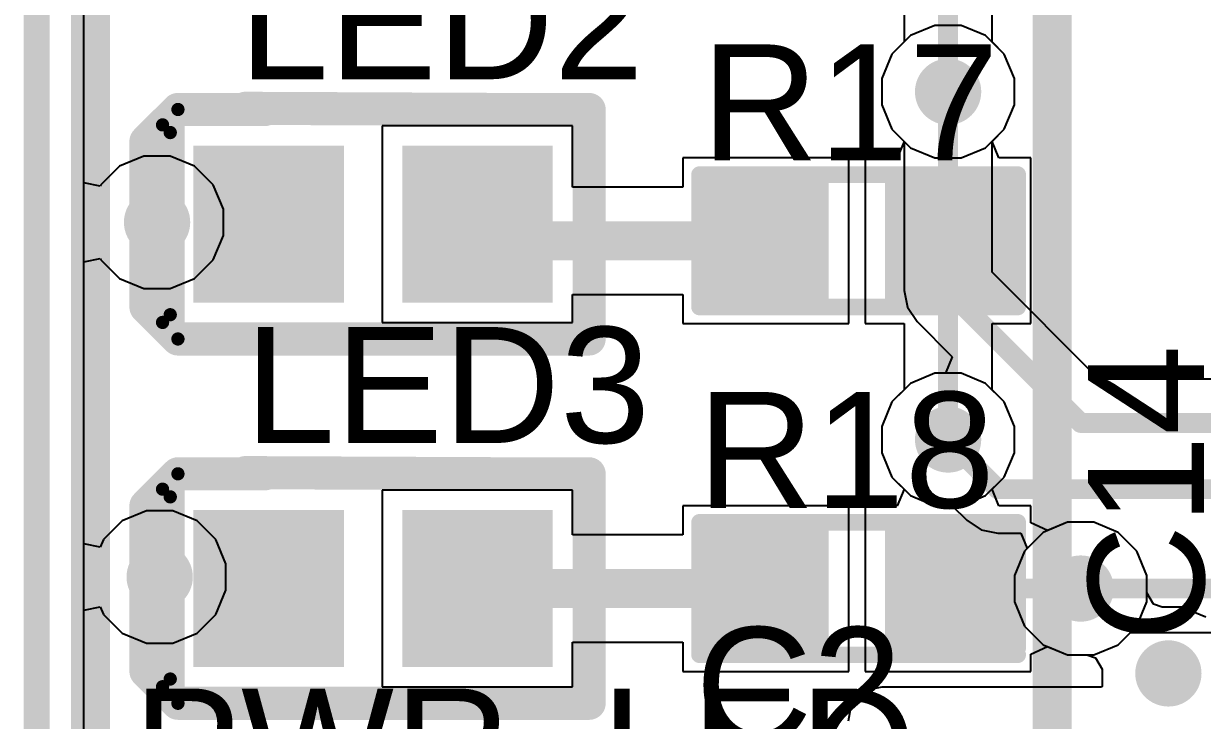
# Model space of a CAD drawing. Header units: inches. Extents: x -1 to 1.07, y -0.9 to 1.08.
# Drawn here: x -0.9989 to -0.6433, y -0.7248 to -0.5144 of the extents above; entities that cross this region are included whole.
import ezdxf

# ---------------------------------------------------------------- set-up
doc = ezdxf.new("R2010")
doc.units = ezdxf.units.IN
doc.header["$MEASUREMENT"] = 0
for name, color, linetype in [('BottomLayer', 5, 'Continuous'), ('KeepOutLayer', 6, 'Continuous'), ('MidLayer1', 16, 'Continuous'), ('MidLayer2', 76, 'Continuous'), ('TopLayer', 1, 'Continuous'), ('TopOverlay', 2, 'Continuous'), ('TopPaste', 8, 'Continuous'), ('TopSolder', 216, 'Continuous'), ('ViaHoleLayer', 16, 'Continuous')]:
    doc.layers.add(name, color=color, linetype=linetype)
doc.styles.add('Arial', font='', dxfattribs={"height": 0.2})
doc.styles.get('Arial').set_extended_font_data('Arial')

# ---------------------------------------------------------------- blocks, each defined once
blk = doc.blocks.new('R0603_S_48')
at = {"layer": 'TopLayer'}
for points in [[(-0.015, 0.015), (0.015, 0.015), (0.015, -0.015), (-0.015, -0.015)], [(0.04, 0.0149999), (0.07, 0.0149999), (0.07, -0.0150001), (0.04, -0.0150001)]]:
    blk.add_hatch(color=1, dxfattribs=at).paths.add_polyline_path(points)
at = {"layer": 'TopPaste'}
for points in [[(-0.015, 0.015), (0.015, 0.015), (0.015, -0.015), (-0.015, -0.015)], [(0.04, 0.0149999), (0.07, 0.0149999), (0.07, -0.0150001), (0.04, -0.0150001)]]:
    blk.add_hatch(color=8, dxfattribs=at).paths.add_polyline_path(points)
at = {"layer": 'TopSolder'}
for points in [[(-0.019, 0.019), (0.019, 0.019), (0.019, -0.019), (-0.019, -0.019)], [(0.036, 0.0189999), (0.074, 0.0189999), (0.074, -0.0190001), (0.036, -0.0190001)]]:
    blk.add_hatch(color=216, dxfattribs=at).paths.add_polyline_path(points)
at = {"layer": 'TopOverlay'}
for points in [[(0.0749998, 0.0199998, 0.005, 0.005, 0), (-0.021, 0.02, 0.005, 0.005, 0)], [(0.075, -0.0099999, 0.005, 0.005, 0), (0.0749998, 0.0199998, 0.005, 0.005, 0)], [(-0.021, 0.0180001, 0.005, 0.005, 0), (-0.021, -0.009, 0.005, 0.005, 0)], [(-0.021, -0.009, 0.005, 0.005, 0), (-0.021, -0.0200001, 0.005, 0.005, 0)], [(0.075, -0.0099999, 0.005, 0.005, 0), (0.075, -0.0199999, 0.005, 0.005, 0)], [(0.075, -0.0199999, 0.005, 0.005, 0), (-0.021, -0.0200001, 0.005, 0.005, 0)]]:
    blk.add_lwpolyline(points, format="xyseb", dxfattribs=at)
for points in [[(-0.02225, 0.02, 0.0025, 0.0025, 1), (-0.01975, 0.02, 0.0025, 0.0025, 1)], [(0.0737498, 0.0199998, 0.0025, 0.0025, 1), (0.0762498, 0.0199998, 0.0025, 0.0025, 1)], [(0.0737498, 0.0199998, 0.0025, 0.0025, 1), (0.0762498, 0.0199998, 0.0025, 0.0025, 1)], [(-0.02225, 0.0180001, 0.0025, 0.0025, 1), (-0.01975, 0.0180001, 0.0025, 0.0025, 1)], [(-0.02225, -0.009, 0.0025, 0.0025, 1), (-0.01975, -0.009, 0.0025, 0.0025, 1)], [(-0.02225, -0.009, 0.0025, 0.0025, 1), (-0.01975, -0.009, 0.0025, 0.0025, 1)], [(0.07375, -0.0099999, 0.0025, 0.0025, 1), (0.07625, -0.0099999, 0.0025, 0.0025, 1)], [(0.07375, -0.0099999, 0.0025, 0.0025, 1), (0.07625, -0.0099999, 0.0025, 0.0025, 1)], [(-0.02225, -0.0200001, 0.0025, 0.0025, 1), (-0.01975, -0.0200001, 0.0025, 0.0025, 1)], [(-0.02225, -0.0200001, 0.0025, 0.0025, 1), (-0.01975, -0.0200001, 0.0025, 0.0025, 1)], [(0.07375, -0.0199999, 0.0025, 0.0025, 1), (0.07625, -0.0199999, 0.0025, 0.0025, 1)], [(0.07375, -0.0199999, 0.0025, 0.0025, 1), (0.07625, -0.0199999, 0.0025, 0.0025, 1)]]:
    blk.add_lwpolyline(points, format="xyseb", close=True, dxfattribs=at)
blk = doc.blocks.new('R0603_S_49')
at = {"layer": 'TopLayer'}
for points in [[(-0.015, 0.015), (0.015, 0.015), (0.015, -0.015), (-0.015, -0.015)], [(0.0400001, 0.015), (0.0700001, 0.015), (0.0700001, -0.015), (0.0400001, -0.015)]]:
    blk.add_hatch(color=1, dxfattribs=at).paths.add_polyline_path(points)
at = {"layer": 'TopPaste'}
for points in [[(-0.015, 0.015), (0.015, 0.015), (0.015, -0.015), (-0.015, -0.015)], [(0.0400001, 0.015), (0.0700001, 0.015), (0.0700001, -0.015), (0.0400001, -0.015)]]:
    blk.add_hatch(color=8, dxfattribs=at).paths.add_polyline_path(points)
at = {"layer": 'TopSolder'}
for points in [[(-0.019, 0.019), (0.019, 0.019), (0.019, -0.019), (-0.019, -0.019)], [(0.0360001, 0.019), (0.0740001, 0.019), (0.0740001, -0.019), (0.0360001, -0.019)]]:
    blk.add_hatch(color=216, dxfattribs=at).paths.add_polyline_path(points)
at = {"layer": 'TopOverlay'}
for points in [[(0.0750001, 0.0199999, 0.005, 0.005, 0), (-0.0209998, 0.0199999, 0.005, 0.005, 0)], [(0.0750002, -0.0099998, 0.005, 0.005, 0), (0.0750001, 0.0199999, 0.005, 0.005, 0)], [(-0.0209998, 0.018, 0.005, 0.005, 0), (-0.0209998, -0.0090001, 0.005, 0.005, 0)], [(-0.0209998, -0.0090001, 0.005, 0.005, 0), (-0.021, -0.02, 0.005, 0.005, 0)], [(0.0750002, -0.0099998, 0.005, 0.005, 0), (0.0750002, -0.0199997, 0.005, 0.005, 0)], [(0.0750002, -0.0199997, 0.005, 0.005, 0), (-0.021, -0.02, 0.005, 0.005, 0)]]:
    blk.add_lwpolyline(points, format="xyseb", dxfattribs=at)
for points in [[(-0.0222498, 0.0199999, 0.0025, 0.0025, 1), (-0.0197498, 0.0199999, 0.0025, 0.0025, 1)], [(0.0737501, 0.0199999, 0.0025, 0.0025, 1), (0.0762501, 0.0199999, 0.0025, 0.0025, 1)], [(0.0737501, 0.0199999, 0.0025, 0.0025, 1), (0.0762501, 0.0199999, 0.0025, 0.0025, 1)], [(-0.0222498, 0.018, 0.0025, 0.0025, 1), (-0.0197498, 0.018, 0.0025, 0.0025, 1)], [(-0.0222498, -0.0090001, 0.0025, 0.0025, 1), (-0.0197498, -0.0090001, 0.0025, 0.0025, 1)], [(-0.0222498, -0.0090001, 0.0025, 0.0025, 1), (-0.0197498, -0.0090001, 0.0025, 0.0025, 1)], [(0.0737502, -0.0099998, 0.0025, 0.0025, 1), (0.0762502, -0.0099998, 0.0025, 0.0025, 1)], [(0.0737502, -0.0099998, 0.0025, 0.0025, 1), (0.0762502, -0.0099998, 0.0025, 0.0025, 1)], [(-0.02225, -0.02, 0.0025, 0.0025, 1), (-0.01975, -0.02, 0.0025, 0.0025, 1)], [(-0.02225, -0.02, 0.0025, 0.0025, 1), (-0.01975, -0.02, 0.0025, 0.0025, 1)], [(0.0737502, -0.0199997, 0.0025, 0.0025, 1), (0.0762502, -0.0199997, 0.0025, 0.0025, 1)], [(0.0737502, -0.0199997, 0.0025, 0.0025, 1), (0.0762502, -0.0199997, 0.0025, 0.0025, 1)]]:
    blk.add_lwpolyline(points, format="xyseb", close=True, dxfattribs=at)
blk = doc.blocks.new('LED0603_67')
at = {"layer": 'TopLayer'}
for points in [[(-0.0137009, 0.01968505), (0.0237007, 0.01968505), (0.0237007, -0.01968505), (-0.0137009, -0.01968505)], [(0.0492913, 0.01968505), (0.0866929, 0.01968505), (0.0866929, -0.01968505), (0.0492913, -0.01968505)]]:
    blk.add_hatch(color=1, dxfattribs=at).paths.add_polyline_path(points)
at = {"layer": 'TopPaste'}
for points in [[(-0.0137009, 0.01968505), (0.0237007, 0.01968505), (0.0237007, -0.01968505), (-0.0137009, -0.01968505)], [(0.0492913, 0.01968505), (0.0866929, 0.01968505), (0.0866929, -0.01968505), (0.0492913, -0.01968505)]]:
    blk.add_hatch(color=8, dxfattribs=at).paths.add_polyline_path(points)
at = {"layer": 'TopSolder'}
for points in [[(-0.0177009, 0.02368505), (0.0277007, 0.02368505), (0.0277007, -0.02368505), (-0.0177009, -0.02368505)], [(0.0452913, 0.02368505), (0.0906929, 0.02368505), (0.0906929, -0.02368505), (0.0452913, -0.02368505)]]:
    blk.add_hatch(color=216, dxfattribs=at).paths.add_polyline_path(points)
at = {"layer": 'TopOverlay'}
for points in [[(-0.0205513, 0.0346457, 0.01, 0.01, 0), (-0.0287009, 0.0346457, 0.01, 0.01, 0)], [(-0.0287009, 0.0346457, 0.01, 0.01, 0), (-0.0287009, -0.0346457, 0.01, 0.01, 0)], [(0.0699998, 0.0346457, 0.01, 0.01, 0), (-0.0205513, 0.0346457, 0.01, 0.01, 0)], [(0.0953541, 0.0346457, 0.01, 0.01, 0), (0.0690945, 0.0346457, 0.01, 0.01, 0)], [(0.1049999, 0.025, 0.01, 0.01, 0), (0.0953541, 0.0346457, 0.01, 0.01, 0)], [(0.0953543, -0.0346458, 0.004, 0.004, 0), (0.0953541, 0.0346457, 0.004, 0.004, 0)], [(0.1, 0.0296458, 0.004, 0.004, 0), (0.0976771, 0.0273229, 0.004, 0.004, 0)], [(0.0976771, 0.0273229, 0.004, 0.004, 0), (0.0976771, -0.0276772, 0.004, 0.004, 0)], [(0.1, 0.0296458, 0.004, 0.004, 0), (0.1, -0.0300002, 0.004, 0.004, 0)], [(0.1049999, 0.025, 0.01, 0.01, 0), (0.1049999, -0.025, 0.01, 0.01, 0)], [(0.1049999, -0.025, 0.01, 0.01, 0), (0.0953543, -0.0346458, 0.01, 0.01, 0)], [(0.1, -0.0300002, 0.004, 0.004, 0), (0.0953543, -0.0346458, 0.004, 0.004, 0)], [(-0.0205514, -0.0346457, 0.01, 0.01, 0), (-0.0287009, -0.0346457, 0.01, 0.01, 0)], [(-0.004252, -0.0346457, 0.01, 0.01, 0), (-0.0205514, -0.0346457, 0.01, 0.01, 0)], [(0.0749999, -0.035, 0.01, 0.01, 0), (-0.004252, -0.0346457, 0.01, 0.01, 0)], [(0.0953543, -0.0346458, 0.01, 0.01, 0), (0.0690943, -0.0346458, 0.01, 0.01, 0)]]:
    blk.add_lwpolyline(points, format="xyseb", dxfattribs=at)
for points in [[(-0.0312009, 0.0346457, 0.005, 0.005, 1), (-0.0262009, 0.0346457, 0.005, 0.005, 1)], [(-0.0312009, 0.0346457, 0.005, 0.005, 1), (-0.0262009, 0.0346457, 0.005, 0.005, 1)], [(-0.0230513, 0.0346457, 0.005, 0.005, 1), (-0.0180513, 0.0346457, 0.005, 0.005, 1)], [(-0.0230513, 0.0346457, 0.005, 0.005, 1), (-0.0180513, 0.0346457, 0.005, 0.005, 1)], [(0.0665945, 0.0346457, 0.005, 0.005, 1), (0.0715945, 0.0346457, 0.005, 0.005, 1)], [(0.0674998, 0.0346457, 0.005, 0.005, 1), (0.0724998, 0.0346457, 0.005, 0.005, 1)], [(0.0928541, 0.0346457, 0.005, 0.005, 1), (0.0978541, 0.0346457, 0.005, 0.005, 1)], [(0.0928541, 0.0346457, 0.005, 0.005, 1), (0.0978541, 0.0346457, 0.005, 0.005, 1)], [(0.0943541, 0.0346457, 0.002, 0.002, 1), (0.0963541, 0.0346457, 0.002, 0.002, 1)], [(0.0966771, 0.0273229, 0.002, 0.002, 1), (0.0986771, 0.0273229, 0.002, 0.002, 1)], [(0.0966771, 0.0273229, 0.002, 0.002, 1), (0.0986771, 0.0273229, 0.002, 0.002, 1)], [(0.099, 0.0296458, 0.002, 0.002, 1), (0.101, 0.0296458, 0.002, 0.002, 1)], [(0.099, 0.0296458, 0.002, 0.002, 1), (0.101, 0.0296458, 0.002, 0.002, 1)], [(0.1024999, 0.025, 0.005, 0.005, 1), (0.1074999, 0.025, 0.005, 0.005, 1)], [(0.1024999, 0.025, 0.005, 0.005, 1), (0.1074999, 0.025, 0.005, 0.005, 1)], [(0.1024999, -0.025, 0.005, 0.005, 1), (0.1074999, -0.025, 0.005, 0.005, 1)], [(0.1024999, -0.025, 0.005, 0.005, 1), (0.1074999, -0.025, 0.005, 0.005, 1)], [(0.0966771, -0.0276772, 0.002, 0.002, 1), (0.0986771, -0.0276772, 0.002, 0.002, 1)], [(0.099, -0.0300002, 0.002, 0.002, 1), (0.101, -0.0300002, 0.002, 0.002, 1)], [(0.099, -0.0300002, 0.002, 0.002, 1), (0.101, -0.0300002, 0.002, 0.002, 1)], [(-0.0312009, -0.0346457, 0.005, 0.005, 1), (-0.0262009, -0.0346457, 0.005, 0.005, 1)], [(-0.0312009, -0.0346457, 0.005, 0.005, 1), (-0.0262009, -0.0346457, 0.005, 0.005, 1)], [(-0.0230514, -0.0346457, 0.005, 0.005, 1), (-0.0180514, -0.0346457, 0.005, 0.005, 1)], [(-0.0230514, -0.0346457, 0.005, 0.005, 1), (-0.0180514, -0.0346457, 0.005, 0.005, 1)], [(-0.006752, -0.0346457, 0.005, 0.005, 1), (-0.001752, -0.0346457, 0.005, 0.005, 1)], [(-0.006752, -0.0346457, 0.005, 0.005, 1), (-0.001752, -0.0346457, 0.005, 0.005, 1)], [(0.0665943, -0.0346458, 0.005, 0.005, 1), (0.0715943, -0.0346458, 0.005, 0.005, 1)], [(0.0724999, -0.035, 0.005, 0.005, 1), (0.0774999, -0.035, 0.005, 0.005, 1)], [(0.0928543, -0.0346458, 0.005, 0.005, 1), (0.0978543, -0.0346458, 0.005, 0.005, 1)], [(0.0928543, -0.0346458, 0.005, 0.005, 1), (0.0978543, -0.0346458, 0.005, 0.005, 1)], [(0.0943543, -0.0346458, 0.002, 0.002, 1), (0.0963543, -0.0346458, 0.002, 0.002, 1)], [(0.0943543, -0.0346458, 0.002, 0.002, 1), (0.0963543, -0.0346458, 0.002, 0.002, 1)]]:
    blk.add_lwpolyline(points, format="xyseb", close=True, dxfattribs=at)
blk = doc.blocks.new('LED0603_68')
at = {"layer": 'TopLayer'}
for points in [[(-0.0137008, 0.01968495), (0.0237008, 0.01968495), (0.0237008, -0.01968515), (-0.0137008, -0.01968515)], [(0.0492913, 0.01968495), (0.0866929, 0.01968495), (0.0866929, -0.01968515), (0.0492913, -0.01968515)]]:
    blk.add_hatch(color=1, dxfattribs=at).paths.add_polyline_path(points)
at = {"layer": 'TopPaste'}
for points in [[(-0.0137008, 0.01968495), (0.0237008, 0.01968495), (0.0237008, -0.01968515), (-0.0137008, -0.01968515)], [(0.0492913, 0.01968495), (0.0866929, 0.01968495), (0.0866929, -0.01968515), (0.0492913, -0.01968515)]]:
    blk.add_hatch(color=8, dxfattribs=at).paths.add_polyline_path(points)
at = {"layer": 'TopSolder'}
for points in [[(-0.0177008, 0.02368495), (0.0277008, 0.02368495), (0.0277008, -0.02368515), (-0.0177008, -0.02368515)], [(0.0452913, 0.02368495), (0.0906929, 0.02368495), (0.0906929, -0.02368515), (0.0452913, -0.02368515)]]:
    blk.add_hatch(color=216, dxfattribs=at).paths.add_polyline_path(points)
at = {"layer": 'TopOverlay'}
for points in [[(-0.0287007, 0.0346457, 0.01, 0.01, 0), (-0.0287008, -0.0346457, 0.01, 0.01, 0)], [(-0.0205512, 0.0346457, 0.01, 0.01, 0), (-0.0287007, 0.0346457, 0.01, 0.01, 0)], [(0.0700001, 0.0346457, 0.01, 0.01, 0), (-0.0205512, 0.0346457, 0.01, 0.01, 0)], [(0.0953544, 0.0346457, 0.01, 0.01, 0), (0.0690945, 0.0346457, 0.01, 0.01, 0)], [(0.1050001, 0.0250001, 0.01, 0.01, 0), (0.0953544, 0.0346457, 0.01, 0.01, 0)], [(0.0953544, 0.0346457, 0.004, 0.004, 0), (0.0953544, -0.0346458, 0.004, 0.004, 0)], [(0.0976772, 0.0273229, 0.004, 0.004, 0), (0.0976771, -0.0276772, 0.004, 0.004, 0)], [(0.1, 0.0296458, 0.004, 0.004, 0), (0.0976772, 0.0273229, 0.004, 0.004, 0)], [(0.1000001, -0.0300001, 0.004, 0.004, 0), (0.1, 0.0296458, 0.004, 0.004, 0)], [(0.1050001, 0.0250001, 0.01, 0.01, 0), (0.105, -0.025, 0.01, 0.01, 0)], [(0.105, -0.025, 0.01, 0.01, 0), (0.0953544, -0.0346458, 0.01, 0.01, 0)], [(0.1000001, -0.0300001, 0.004, 0.004, 0), (0.0953544, -0.0346458, 0.004, 0.004, 0)], [(-0.0205512, -0.0346457, 0.01, 0.01, 0), (-0.0287008, -0.0346457, 0.01, 0.01, 0)], [(-0.0042519, -0.0346457, 0.01, 0.01, 0), (-0.0205512, -0.0346457, 0.01, 0.01, 0)], [(0.0749999, -0.035, 0.01, 0.01, 0), (-0.0042519, -0.0346457, 0.01, 0.01, 0)], [(0.0953544, -0.0346458, 0.01, 0.01, 0), (0.0690945, -0.0346457, 0.01, 0.01, 0)]]:
    blk.add_lwpolyline(points, format="xyseb", dxfattribs=at)
for points in [[(-0.0312007, 0.0346457, 0.005, 0.005, 1), (-0.0262007, 0.0346457, 0.005, 0.005, 1)], [(-0.0312007, 0.0346457, 0.005, 0.005, 1), (-0.0262007, 0.0346457, 0.005, 0.005, 1)], [(-0.0230512, 0.0346457, 0.005, 0.005, 1), (-0.0180512, 0.0346457, 0.005, 0.005, 1)], [(-0.0230512, 0.0346457, 0.005, 0.005, 1), (-0.0180512, 0.0346457, 0.005, 0.005, 1)], [(0.0665945, 0.0346457, 0.005, 0.005, 1), (0.0715945, 0.0346457, 0.005, 0.005, 1)], [(0.0675001, 0.0346457, 0.005, 0.005, 1), (0.0725001, 0.0346457, 0.005, 0.005, 1)], [(0.0928544, 0.0346457, 0.005, 0.005, 1), (0.0978544, 0.0346457, 0.005, 0.005, 1)], [(0.0928544, 0.0346457, 0.005, 0.005, 1), (0.0978544, 0.0346457, 0.005, 0.005, 1)], [(0.0943544, 0.0346457, 0.002, 0.002, 1), (0.0963544, 0.0346457, 0.002, 0.002, 1)], [(0.0966772, 0.0273229, 0.002, 0.002, 1), (0.0986772, 0.0273229, 0.002, 0.002, 1)], [(0.0966772, 0.0273229, 0.002, 0.002, 1), (0.0986772, 0.0273229, 0.002, 0.002, 1)], [(0.099, 0.0296458, 0.002, 0.002, 1), (0.101, 0.0296458, 0.002, 0.002, 1)], [(0.099, 0.0296458, 0.002, 0.002, 1), (0.101, 0.0296458, 0.002, 0.002, 1)], [(0.1025001, 0.0250001, 0.005, 0.005, 1), (0.1075001, 0.0250001, 0.005, 0.005, 1)], [(0.1025001, 0.0250001, 0.005, 0.005, 1), (0.1075001, 0.0250001, 0.005, 0.005, 1)], [(0.1025, -0.025, 0.005, 0.005, 1), (0.1075, -0.025, 0.005, 0.005, 1)], [(0.1025, -0.025, 0.005, 0.005, 1), (0.1075, -0.025, 0.005, 0.005, 1)], [(0.0966771, -0.0276772, 0.002, 0.002, 1), (0.0986771, -0.0276772, 0.002, 0.002, 1)], [(0.0990001, -0.0300001, 0.002, 0.002, 1), (0.1010001, -0.0300001, 0.002, 0.002, 1)], [(0.0990001, -0.0300001, 0.002, 0.002, 1), (0.1010001, -0.0300001, 0.002, 0.002, 1)], [(-0.0312008, -0.0346457, 0.005, 0.005, 1), (-0.0262008, -0.0346457, 0.005, 0.005, 1)], [(-0.0312008, -0.0346457, 0.005, 0.005, 1), (-0.0262008, -0.0346457, 0.005, 0.005, 1)], [(-0.0230512, -0.0346457, 0.005, 0.005, 1), (-0.0180512, -0.0346457, 0.005, 0.005, 1)], [(-0.0230512, -0.0346457, 0.005, 0.005, 1), (-0.0180512, -0.0346457, 0.005, 0.005, 1)], [(-0.0067519, -0.0346457, 0.005, 0.005, 1), (-0.0017519, -0.0346457, 0.005, 0.005, 1)], [(-0.0067519, -0.0346457, 0.005, 0.005, 1), (-0.0017519, -0.0346457, 0.005, 0.005, 1)], [(0.0665945, -0.0346457, 0.005, 0.005, 1), (0.0715945, -0.0346457, 0.005, 0.005, 1)], [(0.0724999, -0.035, 0.005, 0.005, 1), (0.0774999, -0.035, 0.005, 0.005, 1)], [(0.0928544, -0.0346458, 0.005, 0.005, 1), (0.0978544, -0.0346458, 0.005, 0.005, 1)], [(0.0928544, -0.0346458, 0.005, 0.005, 1), (0.0978544, -0.0346458, 0.005, 0.005, 1)], [(0.0943544, -0.0346458, 0.002, 0.002, 1), (0.0963544, -0.0346458, 0.002, 0.002, 1)], [(0.0943544, -0.0346458, 0.002, 0.002, 1), (0.0963544, -0.0346458, 0.002, 0.002, 1)]]:
    blk.add_lwpolyline(points, format="xyseb", close=True, dxfattribs=at)

msp = doc.modelspace()

# ---------------------------------------------------------------- hatches: boundary and pattern name
at = {"layer": 'BottomLayer'}
h = msp.add_hatch(color=5, dxfattribs=at)
edge = h.paths.add_edge_path()
edge.add_arc((-0.72, -0.535), 0.01, 0, 360)
h = msp.add_hatch(color=5, dxfattribs=at)
edge = h.paths.add_edge_path()
edge.add_arc((-0.9586614, -0.5744094), 0.01, 0, 360)
h = msp.add_hatch(color=5, dxfattribs=at)
edge = h.paths.add_edge_path()
edge.add_arc((-0.72, -0.64), 0.01, 0, 360)
h = msp.add_hatch(color=5, dxfattribs=at)
edge = h.paths.add_edge_path()
edge.add_arc((-0.957874, -0.6814961), 0.01, 0, 360)
h = msp.add_hatch(color=5, dxfattribs=at)
edge = h.paths.add_edge_path()
edge.add_arc((-0.68, -0.685), 0.01, 0, 360)
h = msp.add_hatch(color=5, dxfattribs=at)
edge = h.paths.add_edge_path()
edge.add_arc((-0.6535433, -0.7106299), 0.01, 0, 360)
at = {"layer": 'MidLayer1'}
h = msp.add_hatch(color=16, dxfattribs=at)
edge = h.paths.add_edge_path()
edge.add_arc((-0.72, -0.535), 0.01, 0, 360)
h = msp.add_hatch(color=16, dxfattribs=at)
edge = h.paths.add_edge_path()
edge.add_arc((-0.9586614, -0.5744094), 0.01, 0, 360)
h = msp.add_hatch(color=16, dxfattribs=at)
edge = h.paths.add_edge_path()
edge.add_arc((-0.72, -0.64), 0.01, 0, 360)
h = msp.add_hatch(color=16, dxfattribs=at)
edge = h.paths.add_edge_path()
edge.add_arc((-0.957874, -0.6814961), 0.01, 0, 360)
h = msp.add_hatch(color=16, dxfattribs=at)
edge = h.paths.add_edge_path()
edge.add_arc((-0.68, -0.685), 0.01, 0, 360)
h = msp.add_hatch(color=16, dxfattribs=at)
edge = h.paths.add_edge_path()
edge.add_arc((-0.6535433, -0.7106299), 0.01, 0, 360)
at = {"layer": 'MidLayer2'}
h = msp.add_hatch(color=76, dxfattribs=at)
edge = h.paths.add_edge_path()
edge.add_arc((-0.72, -0.535), 0.01, 0, 360)
h = msp.add_hatch(color=76, dxfattribs=at)
edge = h.paths.add_edge_path()
edge.add_arc((-0.9586614, -0.5744094), 0.01, 0, 360)
h = msp.add_hatch(color=76, dxfattribs=at)
edge = h.paths.add_edge_path()
edge.add_arc((-0.72, -0.64), 0.01, 0, 360)
h = msp.add_hatch(color=76, dxfattribs=at)
edge = h.paths.add_edge_path()
edge.add_arc((-0.957874, -0.6814961), 0.01, 0, 360)
h = msp.add_hatch(color=76, dxfattribs=at)
edge = h.paths.add_edge_path()
edge.add_arc((-0.68, -0.685), 0.01, 0, 360)
h = msp.add_hatch(color=76, dxfattribs=at)
edge = h.paths.add_edge_path()
edge.add_arc((-0.6535433, -0.7106299), 0.01, 0, 360)
at = {"layer": 'TopLayer'}
h = msp.add_hatch(color=1, dxfattribs=at)
edge = h.paths.add_edge_path()
edge.add_arc((-0.72, -0.535), 0.01, 0, 360)
h = msp.add_hatch(color=1, dxfattribs=at)
edge = h.paths.add_edge_path()
edge.add_arc((-0.9586614, -0.5744094), 0.01, 0, 360)
h = msp.add_hatch(color=1, dxfattribs=at)
edge = h.paths.add_edge_path()
edge.add_arc((-0.72, -0.64), 0.01, 0, 360)
h = msp.add_hatch(color=1, dxfattribs=at)
edge = h.paths.add_edge_path()
edge.add_arc((-0.957874, -0.6814961), 0.01, 0, 360)
h = msp.add_hatch(color=1, dxfattribs=at)
edge = h.paths.add_edge_path()
edge.add_arc((-0.68, -0.685), 0.01, 0, 360)
h = msp.add_hatch(color=1, dxfattribs=at)
edge = h.paths.add_edge_path()
edge.add_arc((-0.6535433, -0.7106299), 0.01, 0, 360)
at = {"layer": 'ViaHoleLayer'}
h = msp.add_hatch(color=16, dxfattribs=at)
edge = h.paths.add_edge_path()
edge.add_arc((-0.72, -0.535), 0.005, 0, 360)
h = msp.add_hatch(color=16, dxfattribs=at)
edge = h.paths.add_edge_path()
edge.add_arc((-0.9586614, -0.5744094), 0.005, 0, 360)
h = msp.add_hatch(color=16, dxfattribs=at)
edge = h.paths.add_edge_path()
edge.add_arc((-0.72, -0.64), 0.005, 0, 360)
h = msp.add_hatch(color=16, dxfattribs=at)
edge = h.paths.add_edge_path()
edge.add_arc((-0.957874, -0.6814961), 0.005, 0, 360)
h = msp.add_hatch(color=16, dxfattribs=at)
edge = h.paths.add_edge_path()
edge.add_arc((-0.68, -0.685), 0.005, 0, 360)
h = msp.add_hatch(color=16, dxfattribs=at)
edge = h.paths.add_edge_path()
edge.add_arc((-0.6535433, -0.7106299), 0.005, 0, 360)

# ---------------------------------------------------------------- linework, layer by layer
at = {"layer": 'BottomLayer'}
for p, q in [((-0.98079, -0.88079), (-0.98079, 1.06079)), ((-0.7239782, -0.515), (-0.7313291, -0.5180448)), ((-0.7160218, -0.515), (-0.7239782, -0.515)), ((-0.7086709, -0.5180448), (-0.7160218, -0.515)), ((-0.7313291, -0.5180448), (-0.7369552, -0.5236709)), ((-0.7030448, -0.5236709), (-0.7086709, -0.5180448)), ((-0.7369552, -0.5236709), (-0.74, -0.5310218)), ((-0.7, -0.5310218), (-0.7030448, -0.5236709)), ((-0.74, -0.5310218), (-0.74, -0.5389782)), ((-0.7, -0.5389782), (-0.7, -0.5310218)), ((-0.74, -0.5389782), (-0.7369552, -0.5463291)), ((-0.7030448, -0.5463291), (-0.7, -0.5389782)), ((-0.7369552, -0.5463291), (-0.7332547, -0.5500296)), ((-0.7067453, -0.5500296), (-0.7030448, -0.5463291)), ((-0.7332547, -0.5500296), (-0.7332547, -0.595)), ((-0.7067453, -0.5895097), (-0.7067453, -0.5500296)), ((-0.6745097, -0.6217453), (-0.7067453, -0.5895097)), ((-0.7332547, -0.595), (-0.7322457, -0.6000724)), ((-0.7322457, -0.6000724), (-0.7293725, -0.6043725)), ((-0.7293725, -0.6043725), (-0.718745, -0.615)), ((-0.718745, -0.615), (-0.7208161, -0.62)), ((-0.7239782, -0.62), (-0.7313291, -0.6230448)), ((-0.7208161, -0.62), (-0.7239782, -0.62)), ((-0.3154903, -0.6217453), (-0.6745097, -0.6217453)), ((-0.7313291, -0.6230448), (-0.7369552, -0.6286709)), ((-0.7369552, -0.6286709), (-0.74, -0.6360218)), ((-0.74, -0.6360218), (-0.74, -0.6439782)), ((-0.74, -0.6439782), (-0.7369552, -0.6513291)), ((-0.7369552, -0.6513291), (-0.7313291, -0.6569552)), ((-0.7313291, -0.6569552), (-0.7239782, -0.66)), ((-0.7239782, -0.66), (-0.718745, -0.66)), ((-0.718745, -0.66), (-0.7143725, -0.6643725)), ((-0.7143725, -0.6643725), (-0.7100724, -0.6672457)), ((-0.7100724, -0.6672457), (-0.705, -0.6682547)), ((-0.705, -0.6682547), (-0.6980719, -0.6682547)), ((-0.6980719, -0.6682547), (-0.6961584, -0.6728741)), ((-0.6969552, -0.6736709), (-0.7, -0.6810218)), ((-0.6961584, -0.6728741), (-0.6969552, -0.6736709)), ((-0.7, -0.6810218), (-0.7, -0.6889782)), ((-0.7, -0.6889782), (-0.6969552, -0.6963291)), ((-0.6969552, -0.6963291), (-0.6913291, -0.7019552)), ((-0.6686709, -0.7019552), (-0.6649704, -0.6982547)), ((-0.6649704, -0.6982547), (-0.29, -0.6982547)), ((-0.6913291, -0.7019552), (-0.6839782, -0.705)), ((-0.6760218, -0.705), (-0.6686709, -0.7019552)), ((-0.6839782, -0.705), (-0.6760218, -0.705))]:
    msp.add_line(p, q, dxfattribs=at)
for points in [[(-0.72, -0.595, 0.006, 0.006, 0), (-0.72, -0.535, 0.006, 0.006, 0)], [(-0.72, -0.595, 0.006, 0.006, 0), (-0.68, -0.635, 0.006, 0.006, 0)], [(-0.68, -0.635, 0.006, 0.006, 0), (-0.31, -0.635, 0.006, 0.006, 0)], [(-0.72, -0.64, 0.006, 0.006, 0), (-0.705, -0.655, 0.006, 0.006, 0)], [(-0.705, -0.655, 0.006, 0.006, 0), (-0.295, -0.655, 0.006, 0.006, 0)], [(-0.68, -0.685, 0.006, 0.006, 0), (-0.29, -0.685, 0.006, 0.006, 0)]]:
    msp.add_lwpolyline(points, format="xyseb", dxfattribs=at)
for points in [[(-0.7215, -0.535, 0.003, 0.003, 1), (-0.7185, -0.535, 0.003, 0.003, 1)], [(-0.7215, -0.595, 0.003, 0.003, 1), (-0.7185, -0.595, 0.003, 0.003, 1)], [(-0.7215, -0.595, 0.003, 0.003, 1), (-0.7185, -0.595, 0.003, 0.003, 1)], [(-0.6815, -0.635, 0.003, 0.003, 1), (-0.6785, -0.635, 0.003, 0.003, 1)], [(-0.6815, -0.635, 0.003, 0.003, 1), (-0.6785, -0.635, 0.003, 0.003, 1)], [(-0.7215, -0.64, 0.003, 0.003, 1), (-0.7185, -0.64, 0.003, 0.003, 1)], [(-0.7065, -0.655, 0.003, 0.003, 1), (-0.7035, -0.655, 0.003, 0.003, 1)], [(-0.7065, -0.655, 0.003, 0.003, 1), (-0.7035, -0.655, 0.003, 0.003, 1)], [(-0.6815, -0.685, 0.003, 0.003, 1), (-0.6785, -0.685, 0.003, 0.003, 1)]]:
    msp.add_lwpolyline(points, format="xyseb", close=True, dxfattribs=at)
at = {"layer": 'KeepOutLayer'}
msp.add_lwpolyline([(-0.995, -0.895, 0.007874, 0.007874, 0), (-0.995, 1.075, 0.007874, 0.007874, 0)], format="xyseb", dxfattribs=at)
at = {"layer": 'MidLayer1'}
for p, q in [((-0.98079, -0.88079), (-0.98079, 1.06079)), ((-0.7239782, -0.515), (-0.7313291, -0.5180448)), ((-0.7160218, -0.515), (-0.7239782, -0.515)), ((-0.7086709, -0.5180448), (-0.7160218, -0.515)), ((-0.7313291, -0.5180448), (-0.7369552, -0.5236709)), ((-0.7030448, -0.5236709), (-0.7086709, -0.5180448)), ((-0.7369552, -0.5236709), (-0.74, -0.5310218)), ((-0.7, -0.5310218), (-0.7030448, -0.5236709)), ((-0.74, -0.5310218), (-0.74, -0.5389782)), ((-0.7, -0.5389782), (-0.7, -0.5310218)), ((-0.74, -0.5389782), (-0.7369552, -0.5463291)), ((-0.7030448, -0.5463291), (-0.7, -0.5389782)), ((-0.7369552, -0.5463291), (-0.7313291, -0.5519552)), ((-0.7086709, -0.5519552), (-0.7030448, -0.5463291)), ((-0.7313291, -0.5519552), (-0.7239782, -0.555)), ((-0.7160218, -0.555), (-0.7086709, -0.5519552)), ((-0.7239782, -0.555), (-0.7160218, -0.555)), ((-0.7239782, -0.62), (-0.7313291, -0.6230448)), ((-0.7160218, -0.62), (-0.7239782, -0.62)), ((-0.7086709, -0.6230448), (-0.7160218, -0.62)), ((-0.7313291, -0.6230448), (-0.7369552, -0.6286709)), ((-0.7030448, -0.6286709), (-0.7086709, -0.6230448)), ((-0.7369552, -0.6286709), (-0.74, -0.6360218)), ((-0.7, -0.6360218), (-0.7030448, -0.6286709)), ((-0.74, -0.6360218), (-0.74, -0.6439782)), ((-0.7, -0.6439782), (-0.7, -0.6360218)), ((-0.74, -0.6439782), (-0.7369552, -0.6513291)), ((-0.7030448, -0.6513291), (-0.7, -0.6439782)), ((-0.7369552, -0.6513291), (-0.7313291, -0.6569552)), ((-0.7086709, -0.6569552), (-0.7030448, -0.6513291)), ((-0.7313291, -0.6569552), (-0.7239782, -0.66)), ((-0.7160218, -0.66), (-0.7086709, -0.6569552)), ((-0.7239782, -0.66), (-0.7160218, -0.66)), ((-0.6839782, -0.665), (-0.6913291, -0.6680448)), ((-0.6760218, -0.665), (-0.6839782, -0.665)), ((-0.6686709, -0.6680448), (-0.6760218, -0.665)), ((-0.6913291, -0.6680448), (-0.6969552, -0.6736709)), ((-0.6630448, -0.6736709), (-0.6686709, -0.6680448)), ((-0.6969552, -0.6736709), (-0.7, -0.6810218)), ((-0.66, -0.6810218), (-0.6630448, -0.6736709)), ((-0.7, -0.6810218), (-0.7, -0.6889782)), ((-0.66, -0.6889782), (-0.66, -0.6810218)), ((-0.7, -0.6889782), (-0.6969552, -0.6963291)), ((-0.6630448, -0.6963291), (-0.66, -0.6889782)), ((-0.6969552, -0.6963291), (-0.6913291, -0.7019552)), ((-0.6686709, -0.7019552), (-0.6630448, -0.6963291)), ((-0.6913291, -0.7019552), (-0.6839782, -0.705)), ((-0.6760218, -0.705), (-0.6686709, -0.7019552)), ((-0.6839782, -0.705), (-0.6760218, -0.705))]:
    msp.add_line(p, q, dxfattribs=at)
at = {"layer": 'MidLayer2'}
for p, q in [((-0.98079, -0.5625043), (-0.98079, -0.4764681)), ((-0.7239782, -0.515), (-0.7313291, -0.5180448)), ((-0.7160218, -0.515), (-0.7239782, -0.515)), ((-0.7086709, -0.5180448), (-0.7160218, -0.515)), ((-0.7313291, -0.5180448), (-0.7369552, -0.5236709)), ((-0.7030448, -0.5236709), (-0.7086709, -0.5180448)), ((-0.7369552, -0.5236709), (-0.74, -0.5310218)), ((-0.7, -0.5310218), (-0.7030448, -0.5236709)), ((-0.74, -0.5310218), (-0.74, -0.5389782)), ((-0.7, -0.5389782), (-0.7, -0.5310218)), ((-0.74, -0.5389782), (-0.7369552, -0.5463291)), ((-0.7030448, -0.5463291), (-0.7, -0.5389782)), ((-0.7369552, -0.5463291), (-0.7313291, -0.5519552)), ((-0.7086709, -0.5519552), (-0.7030448, -0.5463291)), ((-0.9626396, -0.5544094), (-0.9699905, -0.5574542)), ((-0.9546832, -0.5544094), (-0.9626396, -0.5544094)), ((-0.9473323, -0.5574542), (-0.9546832, -0.5544094)), ((-0.7313291, -0.5519552), (-0.7239782, -0.555)), ((-0.7160218, -0.555), (-0.7086709, -0.5519552)), ((-0.9699905, -0.5574542), (-0.9756166, -0.5630803)), ((-0.9417062, -0.5630803), (-0.9473323, -0.5574542)), ((-0.7239782, -0.555), (-0.7160218, -0.555)), ((-0.97579, -0.5634989), (-0.98079, -0.5625043)), ((-0.9756166, -0.5630803), (-0.97579, -0.5634989)), ((-0.9386614, -0.5704312), (-0.9417062, -0.5630803)), ((-0.9386614, -0.5783876), (-0.9386614, -0.5704312)), ((-0.9417062, -0.5857385), (-0.9386614, -0.5783876)), ((-0.98079, -0.5863145), (-0.97579, -0.5853199)), ((-0.98079, -0.671492), (-0.98079, -0.5863145)), ((-0.97579, -0.5853199), (-0.9756166, -0.5857385)), ((-0.9756166, -0.5857385), (-0.9699905, -0.5913646)), ((-0.9473323, -0.5913646), (-0.9417062, -0.5857385)), ((-0.9699905, -0.5913646), (-0.9626396, -0.5944094)), ((-0.9546832, -0.5944094), (-0.9473323, -0.5913646)), ((-0.9626396, -0.5944094), (-0.9546832, -0.5944094)), ((-0.7239782, -0.62), (-0.7313291, -0.6230448)), ((-0.7160218, -0.62), (-0.7239782, -0.62)), ((-0.7086709, -0.6230448), (-0.7160218, -0.62)), ((-0.7313291, -0.6230448), (-0.7369552, -0.6286709)), ((-0.7030448, -0.6286709), (-0.7086709, -0.6230448)), ((-0.7369552, -0.6286709), (-0.74, -0.6360218)), ((-0.7, -0.6360218), (-0.7030448, -0.6286709)), ((-0.74, -0.6360218), (-0.74, -0.6439782)), ((-0.7, -0.6439782), (-0.7, -0.6360218)), ((-0.74, -0.6439782), (-0.7369552, -0.6513291)), ((-0.7030448, -0.6513291), (-0.7, -0.6439782)), ((-0.7369552, -0.6513291), (-0.7313291, -0.6569552)), ((-0.7086709, -0.6569552), (-0.7030448, -0.6513291)), ((-0.7313291, -0.6569552), (-0.7239782, -0.66)), ((-0.7160218, -0.66), (-0.7086709, -0.6569552)), ((-0.9618522, -0.6614961), (-0.9692031, -0.6645409)), ((-0.9538958, -0.6614961), (-0.9618522, -0.6614961)), ((-0.9465449, -0.6645409), (-0.9538958, -0.6614961)), ((-0.7239782, -0.66), (-0.7160218, -0.66)), ((-0.9692031, -0.6645409), (-0.9748292, -0.670167)), ((-0.9409188, -0.670167), (-0.9465449, -0.6645409)), ((-0.6839782, -0.665), (-0.6913291, -0.6680448)), ((-0.6760218, -0.665), (-0.6839782, -0.665)), ((-0.6686709, -0.6680448), (-0.6760218, -0.665)), ((-0.6913291, -0.6680448), (-0.6969552, -0.6736709)), ((-0.6630448, -0.6736709), (-0.6686709, -0.6680448)), ((-0.97579, -0.6724865), (-0.98079, -0.671492)), ((-0.9748292, -0.670167), (-0.97579, -0.6724865)), ((-0.937874, -0.6775179), (-0.9409188, -0.670167)), ((-0.6969552, -0.6736709), (-0.7, -0.6810218)), ((-0.66, -0.6810218), (-0.6630448, -0.6736709)), ((-0.937874, -0.6854743), (-0.937874, -0.6775179)), ((-0.7, -0.6810218), (-0.7, -0.6889782)), ((-0.66, -0.6862445), (-0.66, -0.6810218)), ((-0.9409188, -0.6928252), (-0.937874, -0.6854743)), ((-0.6580637, -0.6896705), (-0.66, -0.6862445)), ((-0.7, -0.6889782), (-0.6969552, -0.6963291)), ((-0.6553805, -0.6906299), (-0.6580637, -0.6896705)), ((-0.98079, -0.6915002), (-0.97579, -0.6905057)), ((-0.98079, -0.7796866), (-0.98079, -0.6915002)), ((-0.97579, -0.6905057), (-0.9748292, -0.6928252)), ((-0.9748292, -0.6928252), (-0.9692031, -0.6984513)), ((-0.9465449, -0.6984513), (-0.9409188, -0.6928252)), ((-0.6495651, -0.6906299), (-0.6553805, -0.6906299)), ((-0.6422142, -0.6936747), (-0.6495651, -0.6906299)), ((-0.6969552, -0.6963291), (-0.6913291, -0.7019552)), ((-0.9692031, -0.6984513), (-0.9618522, -0.7014961)), ((-0.9538958, -0.7014961), (-0.9465449, -0.6984513)), ((-0.9618522, -0.7014961), (-0.9538958, -0.7014961)), ((-0.6913291, -0.7019552), (-0.6839782, -0.705)), ((-0.6839782, -0.705), (-0.6781628, -0.705)), ((-0.6781628, -0.705), (-0.6754796, -0.7059594)), ((-0.6754796, -0.7059594), (-0.6735433, -0.7093854)), ((-0.6735433, -0.7093854), (-0.6735433, -0.714608)), ((-0.74, -0.7148041), (-0.7439018, -0.7155802)), ((-0.6736743, -0.7148041), (-0.74, -0.7148041)), ((-0.6735433, -0.714608), (-0.6736743, -0.7148041)), ((-0.7472096, -0.7177904), (-0.7494198, -0.7210982)), ((-0.7439018, -0.7155802), (-0.7472096, -0.7177904)), ((-0.7494198, -0.7210982), (-0.7501959, -0.725))]:
    msp.add_line(p, q, dxfattribs=at)
at = {"layer": 'TopLayer'}
for p, q in [((-0.98079, -0.88079), (-0.98079, 1.06079)), ((-0.7332547, -0.49), (-0.7332547, -0.5199704)), ((-0.7067453, -0.5199704), (-0.7067453, -0.49)), ((-0.7332547, -0.5199704), (-0.7369552, -0.5236709)), ((-0.7030448, -0.5236709), (-0.7067453, -0.5199704)), ((-0.7369552, -0.5236709), (-0.74, -0.5310218)), ((-0.7, -0.5310218), (-0.7030448, -0.5236709)), ((-0.74, -0.5310218), (-0.74, -0.5389782)), ((-0.7, -0.5389782), (-0.7, -0.5310218)), ((-0.74, -0.5389782), (-0.7369552, -0.5463291)), ((-0.7030448, -0.5463291), (-0.7, -0.5389782)), ((-0.8333069, -0.545315), (-0.8907085, -0.545315)), ((-0.8907085, -0.545315), (-0.8907085, -0.604685)), ((-0.8333069, -0.5637829), (-0.8333069, -0.545315)), ((-0.7369552, -0.5463291), (-0.7332843, -0.55)), ((-0.7067157, -0.55), (-0.7030448, -0.5463291)), ((-0.7332843, -0.55), (-0.7353554, -0.555)), ((-0.7046446, -0.555), (-0.7067157, -0.55)), ((-0.7499999, -0.555), (-0.7999999, -0.555)), ((-0.7999999, -0.555), (-0.7999999, -0.5637829)), ((-0.7499999, -0.605), (-0.7499999, -0.555)), ((-0.7353554, -0.555), (-0.7449998, -0.555)), ((-0.7449998, -0.555), (-0.7449998, -0.605)), ((-0.6949998, -0.555), (-0.7046446, -0.555)), ((-0.6949998, -0.605), (-0.6949998, -0.555)), ((-0.7999999, -0.5637829), (-0.8333069, -0.5637829)), ((-0.8333069, -0.604685), (-0.8333069, -0.5962171)), ((-0.8333069, -0.5962171), (-0.7999999, -0.5962171)), ((-0.7999999, -0.5962171), (-0.7999999, -0.605)), ((-0.8907085, -0.604685), (-0.8333069, -0.604685)), ((-0.7999999, -0.605), (-0.7499999, -0.605)), ((-0.7449998, -0.605), (-0.7332547, -0.605)), ((-0.7332547, -0.605), (-0.7332547, -0.6249704)), ((-0.7067453, -0.6249704), (-0.7067453, -0.605)), ((-0.7067453, -0.605), (-0.6949998, -0.605)), ((-0.7332547, -0.6249704), (-0.7369552, -0.6286709)), ((-0.7030448, -0.6286709), (-0.7067453, -0.6249704)), ((-0.7369552, -0.6286709), (-0.74, -0.6360218)), ((-0.7, -0.6360218), (-0.7030448, -0.6286709)), ((-0.74, -0.6360218), (-0.74, -0.6439782)), ((-0.7, -0.6439782), (-0.7, -0.6360218)), ((-0.74, -0.6439782), (-0.7369552, -0.6513291)), ((-0.7030448, -0.6513291), (-0.7, -0.6439782)), ((-0.7369552, -0.6513291), (-0.7332843, -0.655)), ((-0.7067157, -0.655), (-0.7030448, -0.6513291)), ((-0.833307, -0.655315), (-0.8907086, -0.655315)), ((-0.8907086, -0.655315), (-0.8907086, -0.714685)), ((-0.833307, -0.6687828), (-0.833307, -0.655315)), ((-0.7332843, -0.655), (-0.7353554, -0.66)), ((-0.7046446, -0.66), (-0.7067157, -0.655)), ((-0.7499998, -0.6599999), (-0.7999998, -0.6599999)), ((-0.7999998, -0.6599999), (-0.7999998, -0.6687828)), ((-0.7499998, -0.7099999), (-0.7499998, -0.6599999)), ((-0.7353554, -0.66), (-0.7449998, -0.66)), ((-0.7449998, -0.66), (-0.7449998, -0.71)), ((-0.6949998, -0.66), (-0.7046446, -0.66)), ((-0.6949998, -0.6651826), (-0.6949998, -0.66)), ((-0.6839782, -0.665), (-0.6899997, -0.6674942)), ((-0.6760218, -0.665), (-0.6839782, -0.665)), ((-0.6686709, -0.6680448), (-0.6760218, -0.665)), ((-0.6899997, -0.6674942), (-0.6949998, -0.6651826)), ((-0.6630448, -0.6736709), (-0.6686709, -0.6680448)), ((-0.7999998, -0.6687828), (-0.833307, -0.6687828)), ((-0.66, -0.6810218), (-0.6630448, -0.6736709)), ((-0.66, -0.6889782), (-0.66, -0.6810218)), ((-0.6630448, -0.6963291), (-0.66, -0.6889782)), ((-0.6686709, -0.7019552), (-0.6630448, -0.6963291)), ((-0.833307, -0.714685), (-0.833307, -0.701217)), ((-0.833307, -0.701217), (-0.7999998, -0.701217)), ((-0.7999998, -0.701217), (-0.7999998, -0.7099999)), ((-0.6949998, -0.7048174), (-0.6899997, -0.7025058)), ((-0.6899997, -0.7025058), (-0.6839782, -0.705)), ((-0.6760218, -0.705), (-0.6686709, -0.7019552)), ((-0.6949998, -0.71), (-0.6949998, -0.7048174)), ((-0.6839782, -0.705), (-0.6760218, -0.705)), ((-0.7999998, -0.7099999), (-0.7499998, -0.7099999)), ((-0.7449998, -0.71), (-0.6949998, -0.71)), ((-0.8907086, -0.714685), (-0.833307, -0.714685))]:
    msp.add_line(p, q, dxfattribs=at)
for points in [[(-0.72, -0.535, 0.006, 0.006, 0), (-0.72, -0.465, 0.006, 0.006, 0)], [(-0.8620077, -0.575, 0.011811, 0.011811, 0), (-0.8570077, -0.58, 0.011811, 0.011811, 0)], [(-0.8570077, -0.58, 0.011811, 0.011811, 0), (-0.78, -0.58, 0.011811, 0.011811, 0)], [(-0.72, -0.5800002, 0.006, 0.006, 0), (-0.7199998, -0.58, 0.006, 0.006, 0)], [(-0.72, -0.64, 0.006, 0.006, 0), (-0.72, -0.5800002, 0.006, 0.006, 0)], [(-0.8620078, -0.685, 0.011811, 0.011811, 0), (-0.8620077, -0.6849999, 0.011811, 0.011811, 0)], [(-0.8620077, -0.6849999, 0.011811, 0.011811, 0), (-0.78, -0.6849999, 0.011811, 0.011811, 0)], [(-0.7199998, -0.685, 0.006, 0.006, 0), (-0.68, -0.685, 0.006, 0.006, 0)]]:
    msp.add_lwpolyline(points, format="xyseb", dxfattribs=at)
for points in [[(-0.7215, -0.535, 0.003, 0.003, 1), (-0.7185, -0.535, 0.003, 0.003, 1)], [(-0.8649604, -0.575, 0.0059055, 0.0059055, 1), (-0.859055, -0.575, 0.0059055, 0.0059055, 1)], [(-0.8599604, -0.58, 0.0059055, 0.0059055, 1), (-0.854055, -0.58, 0.0059055, 0.0059055, 1)], [(-0.8599604, -0.58, 0.0059055, 0.0059055, 1), (-0.854055, -0.58, 0.0059055, 0.0059055, 1)], [(-0.7829527, -0.58, 0.0059055, 0.0059055, 1), (-0.7770473, -0.58, 0.0059055, 0.0059055, 1)], [(-0.7215, -0.5800002, 0.003, 0.003, 1), (-0.7185, -0.5800002, 0.003, 0.003, 1)], [(-0.7215, -0.5800002, 0.003, 0.003, 1), (-0.7185, -0.5800002, 0.003, 0.003, 1)], [(-0.7214998, -0.58, 0.003, 0.003, 1), (-0.7184998, -0.58, 0.003, 0.003, 1)], [(-0.7215, -0.64, 0.003, 0.003, 1), (-0.7185, -0.64, 0.003, 0.003, 1)], [(-0.8649605, -0.685, 0.0059055, 0.0059055, 1), (-0.8590551, -0.685, 0.0059055, 0.0059055, 1)], [(-0.8649604, -0.6849999, 0.0059055, 0.0059055, 1), (-0.859055, -0.6849999, 0.0059055, 0.0059055, 1)], [(-0.8649604, -0.6849999, 0.0059055, 0.0059055, 1), (-0.859055, -0.6849999, 0.0059055, 0.0059055, 1)], [(-0.7829527, -0.6849999, 0.0059055, 0.0059055, 1), (-0.7770473, -0.6849999, 0.0059055, 0.0059055, 1)], [(-0.7214998, -0.685, 0.003, 0.003, 1), (-0.7184998, -0.685, 0.003, 0.003, 1)], [(-0.6815, -0.685, 0.003, 0.003, 1), (-0.6785, -0.685, 0.003, 0.003, 1)]]:
    msp.add_lwpolyline(points, format="xyseb", close=True, dxfattribs=at)
at = {"layer": 'TopOverlay'}
for points in [[(-0.9787402, -0.8807087, 0.011811, 0.011811, 0), (-0.9787402, -0.3874016, 0.011811, 0.011811, 0)], [(-0.6885827, -0.8791339, 0.011811, 0.011811, 0), (-0.6885827, -0.3874016, 0.011811, 0.011811, 0)]]:
    msp.add_lwpolyline(points, format="xyseb", dxfattribs=at)

# ---------------------------------------------------------------- block references
at = {"rotation": 180}
for name, p in [('LED0603_68', (-0.8570077, -0.5750001)), ('R0603_S_49', (-0.7199998, -0.58)), ('LED0603_67', (-0.8570079, -0.685)), ('R0603_S_48', (-0.7199998, -0.685))]:
    msp.add_blockref(name, p, dxfattribs=at)

# ---------------------------------------------------------------- texts
at = {"layer": 'TopOverlay', "style": 'Arial'}
for s, p in [('LED2', (-0.9340677, -0.5312161)), ('R17', (-0.7943997, -0.5557043)), ('LED3', (-0.9321799, -0.6410308)), ('R18', (-0.7956026, -0.6606371)), ('C2', (-0.7962975, -0.7316558)), ('PWR_LED', (-0.9659421, -0.750192))]:
    msp.add_text(s, height=0.035, dxfattribs=at).set_placement(p)
msp.add_text('C14', height=0.035, rotation=90, dxfattribs=at).set_placement((-0.6427537, -0.701113))

doc.saveas('drawing.dxf')
